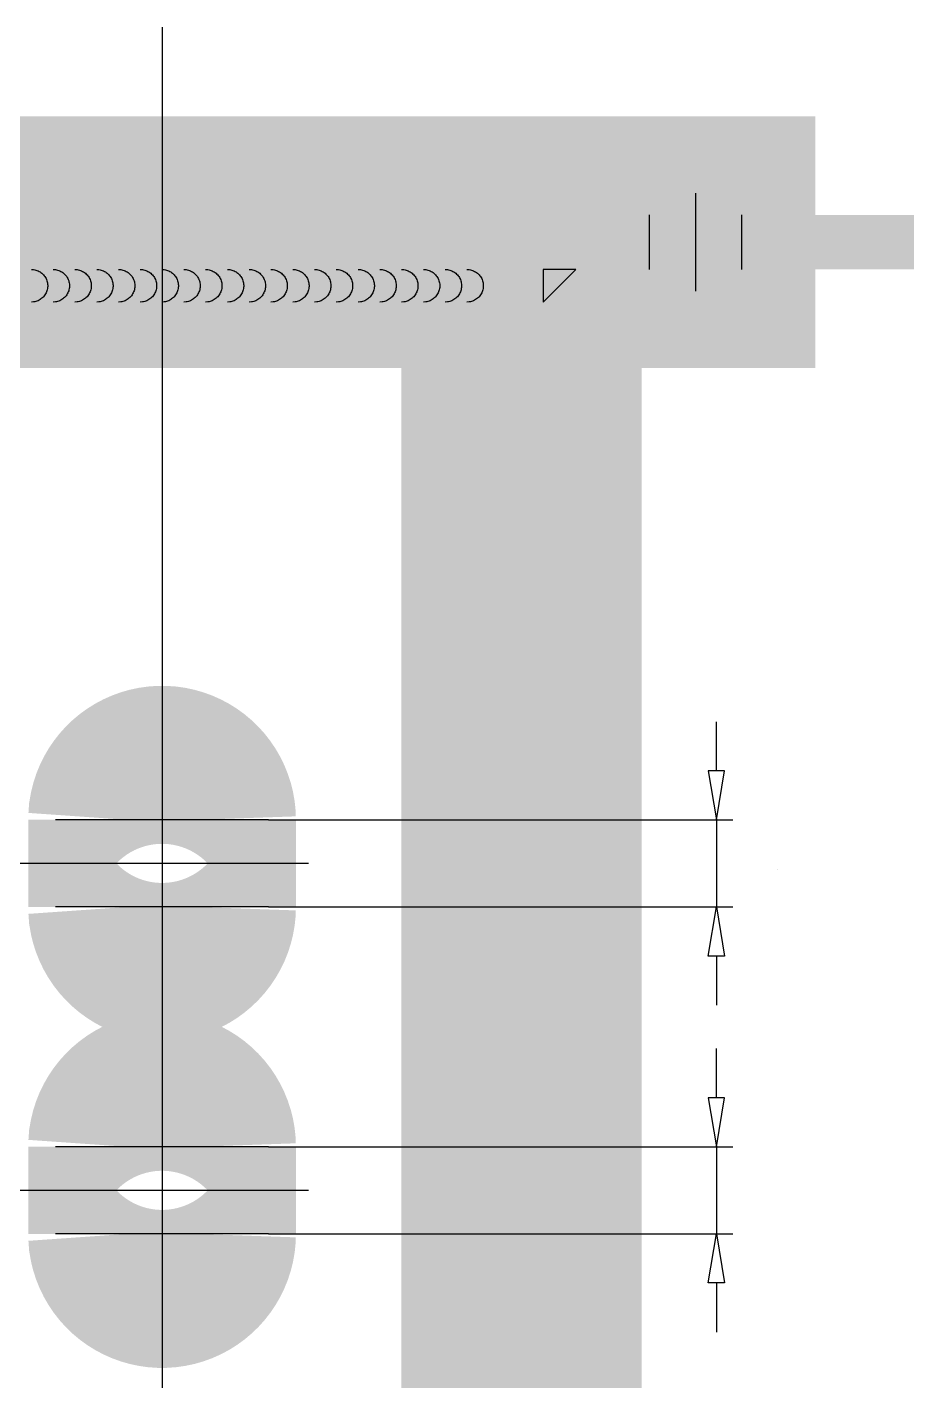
# Model space of a CAD drawing. Extents: x 17.6 to 52.5, y 0.1 to 49.5.
# Drawn here: x 30.12 to 36.49, y 24.3 to 34.03 of the extents above; entities that cross this region are included whole.
import ezdxf

# ---------------------------------------------------------------- set-up
doc = ezdxf.new("R2010")
doc.units = 0
doc.linetypes.add('1', pattern=[50.799999713897705, 31.75, -6.349999904632568, 6.349999904632568, -6.349999904632568])
doc.linetypes.add('2', pattern=[15, 12, -3])
doc.layers.get('0').update_dxf_attribs({"linetype": 'CONTINUOUS'})

msp = doc.modelspace()

# ---------------------------------------------------------------- linework, layer by layer
at = {"color": 1, "linetype": '1'}
for points in [[(31.08817896183018, 34.02716738849131), (31.08817896183018, 2.673953965709586)], [(34.923262295836594, 32.13020155662434), (34.923262295836594, 32.83460461797375)], [(31.852856327471272, 28.334251726016532), (30.323501596190454, 28.334251726016532)], [(32.14148069285466, 28.021183698750463), (30.034877230804796, 28.021183698750463)], [(31.852856327471272, 27.708115671483256), (30.323501596190454, 27.708115671483256)], [(31.852856327471272, 25.986241521516604), (30.323501596190454, 25.986241521516604)], [(32.141480692855794, 25.673173494249966), (30.034877230805932, 25.673173494249966)], [(31.852856327471272, 25.360105466983327), (30.323501596190454, 25.360105466983327)]]:
    msp.add_lwpolyline(points, dxfattribs=at)
at = {"color": 7, "const_width": 1.415000081062317}
for points in [[(35.78419937082754, 32.67807060433984), (26.392158552826686, 32.678070604341826)], [(35.392864336744196, 32.67807060433984), (35.392864336744196, 32.28673557025769)], [(35.78419937082754, 32.67807060433984), (35.78419937082754, 32.28673557025769)], [(35.78419937082754, 32.28673557025809), (26.392158552826686, 32.286735570257974)], [(33.514456173145845, 32.28673557025809), (33.514456173145845, 3.327943048091697)], [(33.82752420041129, 32.28673557025809), (33.82752420041356, 3.327943048091697)], [(34.06232522086111, 32.286735570258145), (33.82752420041106, 32.05193454980815)], [(31.342546733984364, 28.334251726016532), (31.34192709977856, 28.351995525353686), (31.340071238791097, 28.369652878478917), (31.33698818261155, 28.38713776020353), (31.332692952788193, 28.404364985052666), (31.32720648618715, 28.421250628288647), (31.3205554857102, 28.437712416610964), (31.312772382973435, 28.45367016200879), (31.30389505840344, 28.469046106976236), (31.293966803915737, 28.483765349034854), (31.28303598703019, 28.497756185949015), (31.271155826946824, 28.51095042362107), (31.25838422660331, 28.52328382393887), (31.244783399468133, 28.534696263388184), (31.23041961762715, 28.545132171570117), (31.215362847907272, 28.554540680483626), (31.19968645331187, 28.562875960410906), (31.183466810483424, 28.570097425180734), (31.166782927168697, 28.576169844130618), (31.14971609700183, 28.58106369665245), (31.13234946098737, 28.584755078890964), (31.11476763429482, 28.587226039629286), (31.0970562689065, 28.58846454296844), (31.07930165475409, 28.58846454296844), (31.061590289365768, 28.587226039629286), (31.04400846267322, 28.584755078890964), (31.02664182665876, 28.58106369665245), (31.009574996491892, 28.576169844130618), (30.992891113177166, 28.570097425180734), (30.97667147034872, 28.562875960410906), (30.960995075753317, 28.554540680483626), (30.94593830603344, 28.545132171570117), (30.931574524192456, 28.534696263388184), (30.917973697057278, 28.52328382393887), (30.905202096713765, 28.51095042362107), (30.8933219366304, 28.497756185949015), (30.882391119744852, 28.483765349034854), (30.872462865257148, 28.469046106976236), (30.863585540687154, 28.45367016200879), (30.855802437950388, 28.437712416610964), (30.849151437473438, 28.421250628288647), (30.843664970872396, 28.404364985052666), (30.83936974104904, 28.38713776020353), (30.836286684869492, 28.369652878478917), (30.833811189676226, 28.334251726016532)], [(30.833811189676226, 28.334251726016532), (30.833811189676226, 27.708115671483256)], [(31.342546733983227, 27.708115671483256), (31.342546733984364, 28.334251726016532)], [(31.342546733984364, 27.708115671483824), (31.34192709977856, 27.690371872146613), (31.340071238791097, 27.672714519021383), (31.33698818261155, 27.655229637296827), (31.332692952788193, 27.638002412447634), (31.32720648618715, 27.62111676921171), (31.3205554857102, 27.604654980889393), (31.312772382973435, 27.588697235491566), (31.30389505840344, 27.57332129052412), (31.293966803915737, 27.558602048465502), (31.28303598703019, 27.54461121155134), (31.271155826946824, 27.53141697387923), (31.25838422660331, 27.51908357356149), (31.244783399468133, 27.507671134112172), (31.23041961762715, 27.497235225930183), (31.215362847907272, 27.487826717016674), (31.19968645331187, 27.47949143708945), (31.183466810483424, 27.472269972319623), (31.166782927168697, 27.46619755336974), (31.14971609700183, 27.461303700847907), (31.13234946098737, 27.457612318609392), (31.11476763429482, 27.45514135787107), (31.0970562689065, 27.45390285453186), (31.07930165475409, 27.45390285453186), (31.061590289365768, 27.45514135787107), (31.04400846267322, 27.457612318609392), (31.02664182665876, 27.461303700847907), (31.009574996491892, 27.46619755336974), (30.992891113177166, 27.472269972319623), (30.97667147034872, 27.47949143708945), (30.960995075753317, 27.487826717016674), (30.94593830603344, 27.497235225930183), (30.931574524192456, 27.507671134112172), (30.917973697057278, 27.51908357356149), (30.905202096713765, 27.53141697387923), (30.8933219366304, 27.54461121155134), (30.882391119744852, 27.558602048465502), (30.872462865257148, 27.57332129052412), (30.863585540687154, 27.588697235491566), (30.855802437950388, 27.604654980889393), (30.849151437473438, 27.62111676921171), (30.843664970872396, 27.638002412447634), (30.83936974104904, 27.655229637296827), (30.836286684869492, 27.672714519021383), (30.833811189676226, 27.708115671483824)], [(31.342546733984364, 25.986241521516604), (31.34192709977856, 26.003985320853758), (31.340071238791097, 26.021642673978988), (31.33698818261155, 26.0391275557036), (31.332692952788193, 26.056354780552738), (31.32720648618715, 26.073240423788718), (31.3205554857102, 26.089702212111035), (31.312772382973435, 26.105659957508806), (31.30389505840344, 26.121035902476308), (31.293966803915737, 26.135755144534926), (31.28303598703019, 26.149745981449087), (31.271155826946824, 26.16294021912114), (31.25838422660331, 26.17527361943894), (31.244783399468133, 26.186686058888256), (31.23041961762715, 26.19712196707019), (31.215362847907272, 26.206530475983698), (31.19968645331187, 26.214865755910978), (31.183466810483424, 26.222087220680805), (31.166782927168697, 26.22815963963069), (31.14971609700183, 26.23305349215252), (31.13234946098737, 26.236744874391036), (31.11476763429482, 26.239215835129357), (31.0970562689065, 26.24045433846851), (31.07930165475409, 26.24045433846851), (31.061590289365768, 26.239215835129357), (31.04400846267322, 26.236744874391036), (31.02664182665876, 26.23305349215252), (31.009574996491892, 26.22815963963069), (30.992891113177166, 26.222087220680805), (30.97667147034872, 26.214865755910978), (30.960995075753317, 26.206530475983698), (30.94593830603344, 26.19712196707019), (30.931574524192456, 26.186686058888256), (30.917973697057278, 26.17527361943894), (30.905202096713765, 26.16294021912114), (30.8933219366304, 26.149745981449087), (30.882391119744852, 26.135755144534926), (30.872462865257148, 26.121035902476308), (30.863585540687154, 26.105659957508806), (30.855802437950388, 26.089702212111035), (30.849151437473438, 26.073240423788718), (30.843664970872396, 26.056354780552738), (30.83936974104904, 26.0391275557036), (30.836286684869492, 26.021642673978988), (30.833811189676226, 25.986241521516604)], [(30.833811189676226, 25.986241521516604), (30.833811189676226, 25.360105466983327)], [(31.342546733983227, 25.360105466983327), (31.342546733984364, 25.986241521516604)], [(31.342546733984364, 25.360105466983896), (31.34192709977856, 25.342361667646685), (31.340071238791097, 25.324704314521455), (31.33698818261155, 25.3072194327969), (31.332692952788193, 25.289992207947705), (31.32720648618715, 25.27310656471178), (31.3205554857102, 25.256644776389464), (31.312772382973435, 25.240687030991637), (31.30389505840344, 25.225311086024192), (31.293966803915737, 25.210591843965574), (31.28303598703019, 25.196601007051413), (31.271155826946824, 25.183406769379303), (31.25838422660331, 25.17107336906156), (31.244783399468133, 25.159660929612244), (31.23041961762715, 25.149225021430254), (31.215362847907272, 25.139816512516745), (31.19968645331187, 25.131481232589522), (31.183466810483424, 25.124259767819694), (31.166782927168697, 25.11818734886981), (31.14971609700183, 25.11329349634798), (31.13234946098737, 25.109602114109464), (31.11476763429482, 25.107131153371085), (31.0970562689065, 25.105892650031933), (31.07930165475409, 25.105892650031933), (31.061590289365768, 25.107131153371085), (31.04400846267322, 25.109602114109464), (31.02664182665876, 25.11329349634798), (31.009574996491892, 25.11818734886981), (30.992891113177166, 25.124259767819694), (30.97667147034872, 25.131481232589522), (30.960995075753317, 25.139816512516745), (30.94593830603344, 25.149225021430254), (30.931574524192456, 25.159660929612244), (30.917973697057278, 25.17107336906156), (30.905202096713765, 25.183406769379303), (30.8933219366304, 25.196601007051413), (30.882391119744852, 25.210591843965574), (30.872462865257148, 25.225311086024192), (30.863585540687154, 25.240687030991637), (30.855802437950388, 25.256644776389464), (30.849151437473438, 25.27310656471178), (30.843664970872396, 25.289992207947705), (30.83936974104904, 25.3072194327969), (30.836286684869492, 25.324704314521455), (30.833811189676226, 25.360105466983896)]]:
    msp.add_lwpolyline(points, dxfattribs=at)
at = {"color": 8, "linetype": '2'}
for points in [[(34.59062751686815, 32.28673557025769), (34.59062751686929, 32.678070604340405)], [(35.25589707480958, 32.28673557025769), (35.25589707480958, 32.678070604340405)], [(30.14897488003112, 32.286735570258145), (30.15716432556519, 32.28644959169941), (30.16531387302689, 32.28559303688593), (30.173383818527782, 32.28417008572683), (30.181334845381343, 32.28218767052681), (30.18912822061793, 32.279655457325646), (30.19672597050976, 32.27658576192698), (30.2040910823348, 32.27299355922844), (30.211187672319966, 32.26889634326932), (30.217981167578046, 32.2643140712496), (30.22443847405225, 32.25926907022847), (30.230528125797036, 32.25378591583228), (30.236220462252277, 32.24789133895308), (30.24148774486889, 32.241614029815196), (30.24630431572291, 32.234984591324746), (30.250646700145808, 32.22803531514569), (30.254493756008515, 32.2208000557427), (30.25782673903086, 32.21331406710385), (30.260629396083914, 32.205613813804575), (30.262888095812286, 32.197736814727705), (30.264591809974036, 32.18972144479778), (30.26573225339166, 32.18160675537564), (30.266303874623645, 32.17343227861642), (30.266303874623645, 32.16523784144994), (30.26573225339166, 32.157063364690714), (30.264591809974036, 32.148948675268514), (30.262888095812286, 32.14093330533865), (30.260629396083914, 32.13305630626178), (30.25782673903086, 32.125356052962445), (30.254493756008515, 32.1178700643236), (30.250646700145808, 32.110634804920664), (30.24630431572291, 32.10368552874155), (30.24148774486889, 32.0970560902511), (30.236220462252277, 32.09077878111327), (30.230528125797036, 32.08488420423407), (30.22443847405225, 32.079401049837884), (30.217981167578046, 32.07435604881675), (30.211187672319966, 32.069773776797035), (30.2040910823348, 32.065676560837915), (30.19672597050976, 32.06208435813937), (30.18912822061793, 32.05901466274071), (30.181334845381343, 32.056482449539544), (30.173383818527782, 32.054500034339526), (30.16531387302689, 32.053077083180426), (30.14897488003112, 32.05193454980815)], [(30.30550889366441, 32.286735570258145), (30.31369833919848, 32.28644959169941), (30.32184788666018, 32.28559303688593), (30.3299178321613, 32.28417008572683), (30.337868859014634, 32.28218767052681), (30.345662234251222, 32.279655457325646), (30.35325998414305, 32.27658576192698), (30.360625095968317, 32.27299355922844), (30.367721685953256, 32.26889634326932), (30.374515181211336, 32.2643140712496), (30.38097248768554, 32.25926907022847), (30.387062139430554, 32.25378591583228), (30.392754475885567, 32.24789133895308), (30.398021758502182, 32.241614029815196), (30.4028383293562, 32.234984591324746), (30.407180713779326, 32.22803531514569), (30.411027769641805, 32.2208000557427), (30.41436075266415, 32.21331406710385), (30.417163409717205, 32.205613813804575), (30.419422109445577, 32.197736814727705), (30.421125823607326, 32.18972144479778), (30.422266267024952, 32.18160675537564), (30.422837888256936, 32.17343227861642), (30.422837888256936, 32.16523784144994), (30.422266267024952, 32.157063364690714), (30.421125823607326, 32.148948675268514), (30.419422109445577, 32.14093330533865), (30.417163409717205, 32.13305630626178), (30.41436075266415, 32.125356052962445), (30.411027769641805, 32.1178700643236), (30.407180713779326, 32.110634804920664), (30.4028383293562, 32.10368552874155), (30.398021758502182, 32.0970560902511), (30.392754475885567, 32.09077878111327), (30.387062139430554, 32.08488420423407), (30.38097248768554, 32.079401049837884), (30.374515181211336, 32.07435604881675), (30.367721685953256, 32.069773776797035), (30.360625095968317, 32.065676560837915), (30.35325998414305, 32.06208435813937), (30.345662234251222, 32.05901466274071), (30.337868859014634, 32.056482449539544), (30.3299178321613, 32.054500034339526), (30.32184788666018, 32.053077083180426), (30.30550889366441, 32.05193454980815)], [(30.462042907297928, 32.286735570258145), (30.470232352831772, 32.28644959169941), (30.47838190029347, 32.28559303688593), (30.48645184579459, 32.28417008572683), (30.494402872647925, 32.28218767052681), (30.502196247884513, 32.279655457325646), (30.50979399777634, 32.27658576192698), (30.517159109601607, 32.27299355922844), (30.524255699586547, 32.26889634326932), (30.531049194844854, 32.2643140712496), (30.53750650131883, 32.25926907022847), (30.543596153063845, 32.25378591583228), (30.549288489518858, 32.24789133895308), (30.554555772135473, 32.241614029815196), (30.55937234298949, 32.234984591324746), (30.563714727412616, 32.22803531514569), (30.567561783275096, 32.2208000557427), (30.570894766297442, 32.21331406710385), (30.573697423350495, 32.205613813804575), (30.575956123079095, 32.197736814727705), (30.577659837240617, 32.18972144479778), (30.578800280658243, 32.18160675537564), (30.579371901890227, 32.17343227861642), (30.579371901890227, 32.16523784144994), (30.578800280658243, 32.157063364690714), (30.577659837240617, 32.148948675268514), (30.575956123079095, 32.14093330533865), (30.573697423350495, 32.13305630626178), (30.570894766297442, 32.125356052962445), (30.567561783275096, 32.1178700643236), (30.563714727412616, 32.110634804920664), (30.55937234298949, 32.10368552874155), (30.554555772135473, 32.0970560902511), (30.549288489518858, 32.09077878111327), (30.543596153063845, 32.08488420423407), (30.53750650131883, 32.079401049837884), (30.531049194844854, 32.07435604881675), (30.524255699586547, 32.069773776797035), (30.517159109601607, 32.065676560837915), (30.50979399777634, 32.06208435813937), (30.502196247884513, 32.05901466274071), (30.494402872647925, 32.056482449539544), (30.48645184579459, 32.054500034339526), (30.47838190029347, 32.053077083180426), (30.462042907297928, 32.05193454980815)], [(30.61857692093122, 32.286735570258145), (30.626766366465063, 32.28644959169941), (30.63491591392676, 32.28559303688593), (30.64298585942788, 32.28417008572683), (30.650936886281215, 32.28218767052681), (30.658730261517803, 32.279655457325646), (30.66632801140986, 32.27658576192698), (30.673693123234898, 32.27299355922844), (30.680789713219838, 32.26889634326932), (30.687583208478145, 32.2643140712496), (30.69404051495235, 32.25926907022847), (30.700130166697136, 32.25378591583228), (30.70582250315215, 32.24789133895308), (30.711089785768763, 32.241614029815196), (30.71590635662278, 32.234984591324746), (30.720248741045907, 32.22803531514569), (30.724095796908614, 32.2208000557427), (30.727428779930733, 32.21331406710385), (30.730231436983786, 32.205613813804575), (30.732490136712386, 32.197736814727705), (30.734193850873908, 32.18972144479778), (30.735334294291533, 32.18160675537564), (30.735905915523517, 32.17343227861642), (30.735905915523517, 32.16523784144994), (30.735334294291533, 32.157063364690714), (30.734193850873908, 32.148948675268514), (30.732490136712386, 32.14093330533865), (30.730231436983786, 32.13305630626178), (30.727428779930733, 32.125356052962445), (30.724095796908614, 32.1178700643236), (30.720248741045907, 32.110634804920664), (30.71590635662278, 32.10368552874155), (30.711089785768763, 32.0970560902511), (30.70582250315215, 32.09077878111327), (30.700130166697136, 32.08488420423407), (30.69404051495235, 32.079401049837884), (30.687583208478145, 32.07435604881675), (30.680789713219838, 32.069773776797035), (30.673693123234898, 32.065676560837915), (30.66632801140986, 32.06208435813937), (30.658730261517803, 32.05901466274071), (30.650936886281215, 32.056482449539544), (30.64298585942788, 32.054500034339526), (30.63491591392676, 32.053077083180426), (30.61857692093122, 32.05193454980815)], [(30.77511093456451, 32.286735570258145), (30.783300380098353, 32.28644959169941), (30.791449927560052, 32.28559303688593), (30.799519873061172, 32.28417008572683), (30.807470899914733, 32.28218767052681), (30.81526427515132, 32.279655457325646), (30.82286202504315, 32.27658576192698), (30.83022713686819, 32.27299355922844), (30.83732372685313, 32.26889634326932), (30.844117222111436, 32.2643140712496), (30.85057452858564, 32.25926907022847), (30.856664180330426, 32.25378591583228), (30.86235651678544, 32.24789133895308), (30.86762379940228, 32.241614029815196), (30.872440370256072, 32.234984591324746), (30.876782754679198, 32.22803531514569), (30.880629810541905, 32.2208000557427), (30.883962793564024, 32.21331406710385), (30.886765450617077, 32.205613813804575), (30.889024150345676, 32.197736814727705), (30.8907278645072, 32.18972144479778), (30.89186830792505, 32.18160675537564), (30.892439929157035, 32.17343227861642), (30.892439929157035, 32.16523784144994), (30.89186830792505, 32.157063364690714), (30.8907278645072, 32.148948675268514), (30.889024150345676, 32.14093330533865), (30.886765450617077, 32.13305630626178), (30.883962793564024, 32.125356052962445), (30.880629810541905, 32.1178700643236), (30.876782754679198, 32.110634804920664), (30.872440370256072, 32.10368552874155), (30.86762379940228, 32.0970560902511), (30.86235651678544, 32.09077878111327), (30.856664180330426, 32.08488420423407), (30.85057452858564, 32.079401049837884), (30.844117222111436, 32.07435604881675), (30.83732372685313, 32.069773776797035), (30.83022713686819, 32.065676560837915), (30.82286202504315, 32.06208435813937), (30.81526427515132, 32.05901466274071), (30.807470899914733, 32.056482449539544), (30.799519873061172, 32.054500034339526), (30.791449927560052, 32.053077083180426), (30.77511093456451, 32.05193454980815)], [(30.9316449481978, 32.286735570258145), (30.939834393731644, 32.28644959169941), (30.947983941193343, 32.28559303688593), (30.956053886694463, 32.28417008572683), (30.964004913548024, 32.28218767052681), (30.971798288784612, 32.279655457325646), (30.97939603867644, 32.27658576192698), (30.98676115050148, 32.27299355922844), (30.993857740486646, 32.26889634326932), (31.000651235744726, 32.2643140712496), (31.00710854221893, 32.25926907022847), (31.013198193963717, 32.25378591583228), (31.018890530418957, 32.24789133895308), (31.024157813035572, 32.241614029815196), (31.028974383889363, 32.234984591324746), (31.03331676831249, 32.22803531514569), (31.037163824175195, 32.2208000557427), (31.040496807197314, 32.21331406710385), (31.043299464250367, 32.205613813804575), (31.045558163978967, 32.197736814727705), (31.04726187814049, 32.18972144479778), (31.048402321558342, 32.18160675537564), (31.048973942790326, 32.17343227861642), (31.048973942790326, 32.16523784144994), (31.048402321558342, 32.157063364690714), (31.04726187814049, 32.148948675268514), (31.045558163978967, 32.14093330533865), (31.043299464250367, 32.13305630626178), (31.040496807197314, 32.125356052962445), (31.037163824175195, 32.1178700643236), (31.03331676831249, 32.110634804920664), (31.028974383889363, 32.10368552874155), (31.024157813035572, 32.0970560902511), (31.018890530418957, 32.09077878111327), (31.013198193963717, 32.08488420423407), (31.00710854221893, 32.079401049837884), (31.000651235744726, 32.07435604881675), (30.993857740486646, 32.069773776797035), (30.98676115050148, 32.065676560837915), (30.97939603867644, 32.06208435813937), (30.971798288784612, 32.05901466274071), (30.964004913548024, 32.056482449539544), (30.956053886694463, 32.054500034339526), (30.947983941193343, 32.053077083180426), (30.9316449481978, 32.05193454980815)], [(31.08817896183109, 32.286735570258145), (31.096368407365162, 32.28644959169941), (31.10451795482686, 32.28559303688593), (31.112587900327753, 32.28417008572683), (31.120538927181315, 32.28218767052681), (31.128332302417903, 32.279655457325646), (31.13593005230973, 32.27658576192698), (31.14329516413477, 32.27299355922844), (31.150391754119937, 32.26889634326932), (31.157185249378017, 32.2643140712496), (31.16364255585222, 32.25926907022847), (31.169732207597008, 32.25378591583228), (31.175424544052248, 32.24789133895308), (31.180691826668863, 32.241614029815196), (31.18550839752288, 32.234984591324746), (31.18985078194578, 32.22803531514569), (31.193697837808486, 32.2208000557427), (31.197030820830832, 32.21331406710385), (31.199833477883885, 32.205613813804575), (31.202092177612258, 32.197736814727705), (31.203795891774007, 32.18972144479778), (31.204936335191633, 32.18160675537564), (31.205507956423617, 32.17343227861642), (31.205507956423617, 32.16523784144994), (31.204936335191633, 32.157063364690714), (31.203795891774007, 32.148948675268514), (31.202092177612258, 32.14093330533865), (31.199833477883885, 32.13305630626178), (31.197030820830832, 32.125356052962445), (31.193697837808486, 32.1178700643236), (31.18985078194578, 32.110634804920664), (31.18550839752288, 32.10368552874155), (31.180691826668863, 32.0970560902511), (31.175424544052248, 32.09077878111327), (31.169732207597008, 32.08488420423407), (31.16364255585222, 32.079401049837884), (31.157185249378017, 32.07435604881675), (31.150391754119937, 32.069773776797035), (31.14329516413477, 32.065676560837915), (31.13593005230973, 32.06208435813937), (31.128332302417903, 32.05901466274071), (31.120538927181315, 32.056482449539544), (31.112587900327753, 32.054500034339526), (31.10451795482686, 32.053077083180426), (31.08817896183109, 32.05193454980815)], [(31.24471297546438, 32.286735570258145), (31.252902420998453, 32.28644959169941), (31.26105196846015, 32.28559303688593), (31.26912191396127, 32.28417008572683), (31.277072940814605, 32.28218767052681), (31.284866316051193, 32.279655457325646), (31.292464065943022, 32.27658576192698), (31.299829177768288, 32.27299355922844), (31.306925767753228, 32.26889634326932), (31.313719263011308, 32.2643140712496), (31.32017656948551, 32.25926907022847), (31.326266221230526, 32.25378591583228), (31.33195855768554, 32.24789133895308), (31.337225840302153, 32.241614029815196), (31.34204241115617, 32.234984591324746), (31.346384795579297, 32.22803531514569), (31.350231851441777, 32.2208000557427), (31.353564834464123, 32.21331406710385), (31.356367491517176, 32.205613813804575), (31.35862619124555, 32.197736814727705), (31.360329905407298, 32.18972144479778), (31.361470348824923, 32.18160675537564), (31.362041970056907, 32.17343227861642), (31.362041970056907, 32.16523784144994), (31.361470348824923, 32.157063364690714), (31.360329905407298, 32.148948675268514), (31.35862619124555, 32.14093330533865), (31.356367491517176, 32.13305630626178), (31.353564834464123, 32.125356052962445), (31.350231851441777, 32.1178700643236), (31.346384795579297, 32.110634804920664), (31.34204241115617, 32.10368552874155), (31.337225840302153, 32.0970560902511), (31.33195855768554, 32.09077878111327), (31.326266221230526, 32.08488420423407), (31.32017656948551, 32.079401049837884), (31.313719263011308, 32.07435604881675), (31.306925767753228, 32.069773776797035), (31.299829177768288, 32.065676560837915), (31.292464065943022, 32.06208435813937), (31.284866316051193, 32.05901466274071), (31.277072940814605, 32.056482449539544), (31.26912191396127, 32.054500034339526), (31.26105196846015, 32.053077083180426), (31.24471297546438, 32.05193454980815)], [(31.4012469890979, 32.286735570258145), (31.409436434631743, 32.28644959169941), (31.417585982093442, 32.28559303688593), (31.425655927594562, 32.28417008572683), (31.433606954447896, 32.28218767052681), (31.441400329684484, 32.279655457325646), (31.448998079576313, 32.27658576192698), (31.45636319140158, 32.27299355922844), (31.46345978138652, 32.26889634326932), (31.470253276644826, 32.2643140712496), (31.476710583118802, 32.25926907022847), (31.482800234863817, 32.25378591583228), (31.48849257131883, 32.24789133895308), (31.493759853935444, 32.241614029815196), (31.498576424789462, 32.234984591324746), (31.502918809212588, 32.22803531514569), (31.506765865075067, 32.2208000557427), (31.510098848097414, 32.21331406710385), (31.512901505150467, 32.205613813804575), (31.515160204879066, 32.197736814727705), (31.51686391904059, 32.18972144479778), (31.518004362458214, 32.18160675537564), (31.518575983690198, 32.17343227861642), (31.518575983690198, 32.16523784144994), (31.518004362458214, 32.157063364690714), (31.51686391904059, 32.148948675268514), (31.515160204879066, 32.14093330533865), (31.512901505150467, 32.13305630626178), (31.510098848097414, 32.125356052962445), (31.506765865075067, 32.1178700643236), (31.502918809212588, 32.110634804920664), (31.498576424789462, 32.10368552874155), (31.493759853935444, 32.0970560902511), (31.48849257131883, 32.09077878111327), (31.482800234863817, 32.08488420423407), (31.476710583118802, 32.079401049837884), (31.470253276644826, 32.07435604881675), (31.46345978138652, 32.069773776797035), (31.45636319140158, 32.065676560837915), (31.448998079576313, 32.06208435813937), (31.441400329684484, 32.05901466274071), (31.433606954447896, 32.056482449539544), (31.425655927594562, 32.054500034339526), (31.417585982093442, 32.053077083180426), (31.4012469890979, 32.05193454980815)], [(31.55778100273119, 32.286735570258145), (31.565970448265034, 32.28644959169941), (31.574119995726733, 32.28559303688593), (31.582189941227853, 32.28417008572683), (31.590140968081187, 32.28218767052681), (31.597934343317775, 32.279655457325646), (31.60553209320983, 32.27658576192698), (31.61289720503487, 32.27299355922844), (31.61999379501981, 32.26889634326932), (31.626787290278116, 32.2643140712496), (31.63324459675232, 32.25926907022847), (31.639334248497107, 32.25378591583228), (31.64502658495212, 32.24789133895308), (31.650293867568735, 32.241614029815196), (31.655110438422753, 32.234984591324746), (31.65945282284588, 32.22803531514569), (31.663299878708585, 32.2208000557427), (31.666632861730704, 32.21331406710385), (31.669435518783757, 32.205613813804575), (31.671694218512357, 32.197736814727705), (31.67339793267388, 32.18972144479778), (31.674538376091505, 32.18160675537564), (31.67510999732349, 32.17343227861642), (31.67510999732349, 32.16523784144994), (31.674538376091505, 32.157063364690714), (31.67339793267388, 32.148948675268514), (31.671694218512357, 32.14093330533865), (31.669435518783757, 32.13305630626178), (31.666632861730704, 32.125356052962445), (31.663299878708585, 32.1178700643236), (31.65945282284588, 32.110634804920664), (31.655110438422753, 32.10368552874155), (31.650293867568735, 32.0970560902511), (31.64502658495212, 32.09077878111327), (31.639334248497107, 32.08488420423407), (31.63324459675232, 32.079401049837884), (31.626787290278116, 32.07435604881675), (31.61999379501981, 32.069773776797035), (31.61289720503487, 32.065676560837915), (31.60553209320983, 32.06208435813937), (31.597934343317775, 32.05901466274071), (31.590140968081187, 32.056482449539544), (31.582189941227853, 32.054500034339526), (31.574119995726733, 32.053077083180426), (31.55778100273119, 32.05193454980815)], [(31.71431501636448, 32.286735570258145), (31.722504461898325, 32.28644959169941), (31.730654009360023, 32.28559303688593), (31.738723954861143, 32.28417008572683), (31.746674981714705, 32.28218767052681), (31.754468356951293, 32.279655457325646), (31.762066106843122, 32.27658576192698), (31.76943121866816, 32.27299355922844), (31.7765278086531, 32.26889634326932), (31.783321303911407, 32.2643140712496), (31.78977861038561, 32.25926907022847), (31.795868262130398, 32.25378591583228), (31.80156059858541, 32.24789133895308), (31.806827881202253, 32.241614029815196), (31.811644452056044, 32.234984591324746), (31.81598683647917, 32.22803531514569), (31.819833892341876, 32.2208000557427), (31.823166875363995, 32.21331406710385), (31.825969532417048, 32.205613813804575), (31.828228232145648, 32.197736814727705), (31.82993194630717, 32.18972144479778), (31.831072389725023, 32.18160675537564), (31.831644010957007, 32.17343227861642), (31.831644010957007, 32.16523784144994), (31.831072389725023, 32.157063364690714), (31.82993194630717, 32.148948675268514), (31.828228232145648, 32.14093330533865), (31.825969532417048, 32.13305630626178), (31.823166875363995, 32.125356052962445), (31.819833892341876, 32.1178700643236), (31.81598683647917, 32.110634804920664), (31.811644452056044, 32.10368552874155), (31.806827881202253, 32.0970560902511), (31.80156059858541, 32.09077878111327), (31.795868262130398, 32.08488420423407), (31.78977861038561, 32.079401049837884), (31.783321303911407, 32.07435604881675), (31.7765278086531, 32.069773776797035), (31.76943121866816, 32.065676560837915), (31.762066106843122, 32.06208435813937), (31.754468356951293, 32.05901466274071), (31.746674981714705, 32.056482449539544), (31.738723954861143, 32.054500034339526), (31.730654009360023, 32.053077083180426), (31.71431501636448, 32.05193454980815)], [(31.87084902999777, 32.286735570258145), (31.879038475531615, 32.28644959169941), (31.887188022993314, 32.28559303688593), (31.895257968494434, 32.28417008572683), (31.903208995347995, 32.28218767052681), (31.911002370584583, 32.279655457325646), (31.918600120476412, 32.27658576192698), (31.92596523230145, 32.27299355922844), (31.933061822286618, 32.26889634326932), (31.939855317544698, 32.2643140712496), (31.9463126240189, 32.25926907022847), (31.95240227576369, 32.25378591583228), (31.95809461221893, 32.24789133895308), (31.963361894835543, 32.241614029815196), (31.968178465689334, 32.234984591324746), (31.97252085011246, 32.22803531514569), (31.976367905975167, 32.2208000557427), (31.979700888997286, 32.21331406710385), (31.98250354605034, 32.205613813804575), (31.98476224577894, 32.197736814727705), (31.98646595994046, 32.18972144479778), (31.987606403358313, 32.18160675537564), (31.988178024590297, 32.17343227861642), (31.988178024590297, 32.16523784144994), (31.987606403358313, 32.157063364690714), (31.98646595994046, 32.148948675268514), (31.98476224577894, 32.14093330533865), (31.98250354605034, 32.13305630626178), (31.979700888997286, 32.125356052962445), (31.976367905975167, 32.1178700643236), (31.97252085011246, 32.110634804920664), (31.968178465689334, 32.10368552874155), (31.963361894835543, 32.0970560902511), (31.95809461221893, 32.09077878111327), (31.95240227576369, 32.08488420423407), (31.9463126240189, 32.079401049837884), (31.939855317544698, 32.07435604881675), (31.933061822286618, 32.069773776797035), (31.92596523230145, 32.065676560837915), (31.918600120476412, 32.06208435813937), (31.911002370584583, 32.05901466274071), (31.903208995347995, 32.056482449539544), (31.895257968494434, 32.054500034339526), (31.887188022993314, 32.053077083180426), (31.87084902999777, 32.05193454980815)], [(32.02738304363106, 32.286735570258145), (32.03557248916513, 32.28644959169941), (32.04372203662683, 32.28559303688593), (32.051791982127725, 32.28417008572683), (32.059743008981286, 32.28218767052681), (32.067536384217874, 32.279655457325646), (32.0751341341097, 32.27658576192698), (32.08249924593474, 32.27299355922844), (32.08959583591991, 32.26889634326932), (32.09638933117799, 32.2643140712496), (32.10284663765219, 32.25926907022847), (32.10893628939698, 32.25378591583228), (32.11462862585222, 32.24789133895308), (32.119895908468834, 32.241614029815196), (32.12471247932285, 32.234984591324746), (32.12905486374575, 32.22803531514569), (32.13290191960846, 32.2208000557427), (32.136234902630804, 32.21331406710385), (32.13903755968386, 32.205613813804575), (32.14129625941223, 32.197736814727705), (32.14299997357398, 32.18972144479778), (32.144140416991604, 32.18160675537564), (32.14471203822359, 32.17343227861642), (32.14471203822359, 32.16523784144994), (32.144140416991604, 32.157063364690714), (32.14299997357398, 32.148948675268514), (32.14129625941223, 32.14093330533865), (32.13903755968386, 32.13305630626178), (32.136234902630804, 32.125356052962445), (32.13290191960846, 32.1178700643236), (32.12905486374575, 32.110634804920664), (32.12471247932285, 32.10368552874155), (32.119895908468834, 32.0970560902511), (32.11462862585222, 32.09077878111327), (32.10893628939698, 32.08488420423407), (32.10284663765219, 32.079401049837884), (32.09638933117799, 32.07435604881675), (32.08959583591991, 32.069773776797035), (32.08249924593474, 32.065676560837915), (32.0751341341097, 32.06208435813937), (32.067536384217874, 32.05901466274071), (32.059743008981286, 32.056482449539544), (32.051791982127725, 32.054500034339526), (32.04372203662683, 32.053077083180426), (32.02738304363106, 32.05193454980815)], [(32.18391705726435, 32.286735570258145), (32.192106502798424, 32.28644959169941), (32.20025605026012, 32.28559303688593), (32.20832599576124, 32.28417008572683), (32.21627702261458, 32.28218767052681), (32.224070397851165, 32.279655457325646), (32.231668147742994, 32.27658576192698), (32.23903325956826, 32.27299355922844), (32.2461298495532, 32.26889634326932), (32.25292334481128, 32.2643140712496), (32.25938065128548, 32.25926907022847), (32.2654703030305, 32.25378591583228), (32.27116263948551, 32.24789133895308), (32.276429922102125, 32.241614029815196), (32.28124649295614, 32.234984591324746), (32.28558887737927, 32.22803531514569), (32.28943593324175, 32.2208000557427), (32.292768916264095, 32.21331406710385), (32.29557157331715, 32.205613813804575), (32.29783027304552, 32.197736814727705), (32.29953398720727, 32.18972144479778), (32.300674430624895, 32.18160675537564), (32.30124605185688, 32.17343227861642), (32.30124605185688, 32.16523784144994), (32.300674430624895, 32.157063364690714), (32.29953398720727, 32.148948675268514), (32.29783027304552, 32.14093330533865), (32.29557157331715, 32.13305630626178), (32.292768916264095, 32.125356052962445), (32.28943593324175, 32.1178700643236), (32.28558887737927, 32.110634804920664), (32.28124649295614, 32.10368552874155), (32.276429922102125, 32.0970560902511), (32.27116263948551, 32.09077878111327), (32.2654703030305, 32.08488420423407), (32.25938065128548, 32.079401049837884), (32.25292334481128, 32.07435604881675), (32.2461298495532, 32.069773776797035), (32.23903325956826, 32.065676560837915), (32.231668147742994, 32.06208435813937), (32.224070397851165, 32.05901466274071), (32.21627702261458, 32.056482449539544), (32.20832599576124, 32.054500034339526), (32.20025605026012, 32.053077083180426), (32.18391705726435, 32.05193454980815)], [(32.34045107089787, 32.286735570258145), (32.348640516431715, 32.28644959169941), (32.35679006389341, 32.28559303688593), (32.36486000939453, 32.28417008572683), (32.37281103624787, 32.28218767052681), (32.380604411484455, 32.279655457325646), (32.38820216137651, 32.27658576192698), (32.39556727320155, 32.27299355922844), (32.40266386318649, 32.26889634326932), (32.4094573584448, 32.2643140712496), (32.41591466491877, 32.25926907022847), (32.42200431666379, 32.25378591583228), (32.4276966531188, 32.24789133895308), (32.432963935735415, 32.241614029815196), (32.437780506589434, 32.234984591324746), (32.44212289101256, 32.22803531514569), (32.44596994687504, 32.2208000557427), (32.449302929897385, 32.21331406710385), (32.45210558695044, 32.205613813804575), (32.45436428667904, 32.197736814727705), (32.45606800084056, 32.18972144479778), (32.457208444258185, 32.18160675537564), (32.45778006549017, 32.17343227861642), (32.45778006549017, 32.16523784144994), (32.457208444258185, 32.157063364690714), (32.45606800084056, 32.148948675268514), (32.45436428667904, 32.14093330533865), (32.45210558695044, 32.13305630626178), (32.449302929897385, 32.125356052962445), (32.44596994687504, 32.1178700643236), (32.44212289101256, 32.110634804920664), (32.437780506589434, 32.10368552874155), (32.432963935735415, 32.0970560902511), (32.4276966531188, 32.09077878111327), (32.42200431666379, 32.08488420423407), (32.41591466491877, 32.079401049837884), (32.4094573584448, 32.07435604881675), (32.40266386318649, 32.069773776797035), (32.39556727320155, 32.065676560837915), (32.38820216137651, 32.06208435813937), (32.380604411484455, 32.05901466274071), (32.37281103624787, 32.056482449539544), (32.36486000939453, 32.054500034339526), (32.35679006389341, 32.053077083180426), (32.34045107089787, 32.05193454980815)], [(32.49698508453116, 32.286735570258145), (32.505174530065005, 32.28644959169941), (32.513324077526704, 32.28559303688593), (32.521394023027824, 32.28417008572683), (32.52934504988116, 32.28218767052681), (32.537138425117746, 32.279655457325646), (32.5447361750098, 32.27658576192698), (32.55210128683484, 32.27299355922844), (32.55919787681978, 32.26889634326932), (32.56599137207809, 32.2643140712496), (32.57244867855229, 32.25926907022847), (32.57853833029708, 32.25378591583228), (32.58423066675209, 32.24789133895308), (32.589497949368706, 32.241614029815196), (32.594314520222724, 32.234984591324746), (32.59865690464585, 32.22803531514569), (32.60250396050856, 32.2208000557427), (32.605836943530676, 32.21331406710385), (32.60863960058373, 32.205613813804575), (32.61089830031233, 32.197736814727705), (32.61260201447385, 32.18972144479778), (32.613742457891476, 32.18160675537564), (32.61431407912346, 32.17343227861642), (32.61431407912346, 32.16523784144994), (32.613742457891476, 32.157063364690714), (32.61260201447385, 32.148948675268514), (32.61089830031233, 32.14093330533865), (32.60863960058373, 32.13305630626178), (32.605836943530676, 32.125356052962445), (32.60250396050856, 32.1178700643236), (32.59865690464585, 32.110634804920664), (32.594314520222724, 32.10368552874155), (32.589497949368706, 32.0970560902511), (32.58423066675209, 32.09077878111327), (32.57853833029708, 32.08488420423407), (32.57244867855229, 32.079401049837884), (32.56599137207809, 32.07435604881675), (32.55919787681978, 32.069773776797035), (32.55210128683484, 32.065676560837915), (32.5447361750098, 32.06208435813937), (32.537138425117746, 32.05901466274071), (32.52934504988116, 32.056482449539544), (32.521394023027824, 32.054500034339526), (32.513324077526704, 32.053077083180426), (32.49698508453116, 32.05193454980815)], [(32.65351909816445, 32.286735570258145), (32.661708543698296, 32.28644959169941), (32.669858091159995, 32.28559303688593), (32.677928036661115, 32.28417008572683), (32.685879063514676, 32.28218767052681), (32.693672438751264, 32.279655457325646), (32.70127018864309, 32.27658576192698), (32.70863530046813, 32.27299355922844), (32.71573189045307, 32.26889634326932), (32.72252538571138, 32.2643140712496), (32.72898269218558, 32.25926907022847), (32.73507234393037, 32.25378591583228), (32.74076468038538, 32.24789133895308), (32.746031963002224, 32.241614029815196), (32.750848533856015, 32.234984591324746), (32.75519091827914, 32.22803531514569), (32.75903797414185, 32.2208000557427), (32.76237095716397, 32.21331406710385), (32.76517361421702, 32.205613813804575), (32.76743231394562, 32.197736814727705), (32.76913602810714, 32.18972144479778), (32.770276471524994, 32.18160675537564), (32.77084809275698, 32.17343227861642), (32.77084809275698, 32.16523784144994), (32.770276471524994, 32.157063364690714), (32.76913602810714, 32.148948675268514), (32.76743231394562, 32.14093330533865), (32.76517361421702, 32.13305630626178), (32.76237095716397, 32.125356052962445), (32.75903797414185, 32.1178700643236), (32.75519091827914, 32.110634804920664), (32.750848533856015, 32.10368552874155), (32.746031963002224, 32.0970560902511), (32.74076468038538, 32.09077878111327), (32.73507234393037, 32.08488420423407), (32.72898269218558, 32.079401049837884), (32.72252538571138, 32.07435604881675), (32.71573189045307, 32.069773776797035), (32.70863530046813, 32.065676560837915), (32.70127018864309, 32.06208435813937), (32.693672438751264, 32.05901466274071), (32.685879063514676, 32.056482449539544), (32.677928036661115, 32.054500034339526), (32.669858091159995, 32.053077083180426), (32.65351909816445, 32.05193454980815)], [(32.81005311179774, 32.286735570258145), (32.81824255733159, 32.28644959169941), (32.826392104793285, 32.28559303688593), (32.834462050294405, 32.28417008572683), (32.84241307714797, 32.28218767052681), (32.850206452384555, 32.279655457325646), (32.857804202276384, 32.27658576192698), (32.86516931410142, 32.27299355922844), (32.87226590408659, 32.26889634326932), (32.87905939934467, 32.2643140712496), (32.88551670581887, 32.25926907022847), (32.89160635756366, 32.25378591583228), (32.8972986940189, 32.24789133895308), (32.902565976635515, 32.241614029815196), (32.907382547489306, 32.234984591324746), (32.91172493191243, 32.22803531514569), (32.91557198777514, 32.2208000557427), (32.91890497079726, 32.21331406710385), (32.92170762785031, 32.205613813804575), (32.92396632757891, 32.197736814727705), (32.92567004174043, 32.18972144479778), (32.926810485158285, 32.18160675537564), (32.92738210639027, 32.17343227861642), (32.92738210639027, 32.16523784144994), (32.926810485158285, 32.157063364690714), (32.92567004174043, 32.148948675268514), (32.92396632757891, 32.14093330533865), (32.92170762785031, 32.13305630626178), (32.91890497079726, 32.125356052962445), (32.91557198777514, 32.1178700643236), (32.91172493191243, 32.110634804920664), (32.907382547489306, 32.10368552874155), (32.902565976635515, 32.0970560902511), (32.8972986940189, 32.09077878111327), (32.89160635756366, 32.08488420423407), (32.88551670581887, 32.079401049837884), (32.87905939934467, 32.07435604881675), (32.87226590408659, 32.069773776797035), (32.86516931410142, 32.065676560837915), (32.857804202276384, 32.06208435813937), (32.850206452384555, 32.05901466274071), (32.84241307714797, 32.056482449539544), (32.834462050294405, 32.054500034339526), (32.826392104793285, 32.053077083180426), (32.81005311179774, 32.05193454980815)], [(32.96658712543103, 32.286735570258145), (32.974776570965105, 32.28644959169941), (32.9829261184268, 32.28559303688593), (32.990996063927696, 32.28417008572683), (32.99894709078126, 32.28218767052681), (33.006740466017845, 32.279655457325646), (33.014338215909675, 32.27658576192698), (33.02170332773471, 32.27299355922844), (33.02879991771988, 32.26889634326932), (33.03559341297796, 32.2643140712496), (33.04205071945216, 32.25926907022847), (33.04814037119695, 32.25378591583228), (33.05383270765219, 32.24789133895308), (33.059099990268805, 32.241614029815196), (33.063916561122824, 32.234984591324746), (33.06825894554572, 32.22803531514569), (33.07210600140843, 32.2208000557427), (33.075438984430775, 32.21331406710385), (33.07824164148383, 32.205613813804575), (33.0805003412122, 32.197736814727705), (33.08220405537395, 32.18972144479778), (33.083344498791575, 32.18160675537564), (33.08391612002356, 32.17343227861642), (33.08391612002356, 32.16523784144994), (33.083344498791575, 32.157063364690714), (33.08220405537395, 32.148948675268514), (33.0805003412122, 32.14093330533865), (33.07824164148383, 32.13305630626178), (33.075438984430775, 32.125356052962445), (33.07210600140843, 32.1178700643236), (33.06825894554572, 32.110634804920664), (33.063916561122824, 32.10368552874155), (33.059099990268805, 32.0970560902511), (33.05383270765219, 32.09077878111327), (33.04814037119695, 32.08488420423407), (33.04205071945216, 32.079401049837884), (33.03559341297796, 32.07435604881675), (33.02879991771988, 32.069773776797035), (33.02170332773471, 32.065676560837915), (33.014338215909675, 32.06208435813937), (33.006740466017845, 32.05901466274071), (32.99894709078126, 32.056482449539544), (32.990996063927696, 32.054500034339526), (32.9829261184268, 32.053077083180426), (32.96658712543103, 32.05193454980815)], [(33.123121139064324, 32.286735570258145), (33.131310584598396, 32.28644959169941), (33.139460132060094, 32.28559303688593), (33.147530077561214, 32.28417008572683), (33.15548110441455, 32.28218767052681), (33.163274479651136, 32.279655457325646), (33.170872229542965, 32.27658576192698), (33.17823734136823, 32.27299355922844), (33.18533393135317, 32.26889634326932), (33.19212742661125, 32.2643140712496), (33.198584733085454, 32.25926907022847), (33.20467438483047, 32.25378591583228), (33.21036672128548, 32.24789133895308), (33.215634003902096, 32.241614029815196), (33.220450574756114, 32.234984591324746), (33.22479295917924, 32.22803531514569), (33.22864001504172, 32.2208000557427), (33.231972998064066, 32.21331406710385), (33.23477565511712, 32.205613813804575), (33.23703435484549, 32.197736814727705), (33.23873806900724, 32.18972144479778), (33.239878512424866, 32.18160675537564), (33.24045013365685, 32.17343227861642), (33.24045013365685, 32.16523784144994), (33.239878512424866, 32.157063364690714), (33.23873806900724, 32.148948675268514), (33.23703435484549, 32.14093330533865), (33.23477565511712, 32.13305630626178), (33.231972998064066, 32.125356052962445), (33.22864001504172, 32.1178700643236), (33.22479295917924, 32.110634804920664), (33.220450574756114, 32.10368552874155), (33.215634003902096, 32.0970560902511), (33.21036672128548, 32.09077878111327), (33.20467438483047, 32.08488420423407), (33.198584733085454, 32.079401049837884), (33.19212742661125, 32.07435604881675), (33.18533393135317, 32.069773776797035), (33.17823734136823, 32.065676560837915), (33.170872229542965, 32.06208435813937), (33.163274479651136, 32.05901466274071), (33.15548110441455, 32.056482449539544), (33.147530077561214, 32.054500034339526), (33.139460132060094, 32.053077083180426), (33.123121139064324, 32.05193454980815)], [(33.27965515269784, 32.286735570258145), (33.287844598231686, 32.28644959169941), (33.295994145693385, 32.28559303688593), (33.304064091194505, 32.28417008572683), (33.31201511804784, 32.28218767052681), (33.31980849328443, 32.279655457325646), (33.32740624317648, 32.27658576192698), (33.33477135500152, 32.27299355922844), (33.34186794498646, 32.26889634326932), (33.34866144024477, 32.2643140712496), (33.355118746718745, 32.25926907022847), (33.36120839846376, 32.25378591583228), (33.36690073491877, 32.24789133895308), (33.37216801753539, 32.241614029815196), (33.376984588389405, 32.234984591324746), (33.38132697281253, 32.22803531514569), (33.38517402867501, 32.2208000557427), (33.38850701169736, 32.21331406710385), (33.39130966875041, 32.205613813804575), (33.39356836847901, 32.197736814727705), (33.39527208264053, 32.18972144479778), (33.39641252605816, 32.18160675537564), (33.39698414729014, 32.17343227861642), (33.39698414729014, 32.16523784144994), (33.39641252605816, 32.157063364690714), (33.39527208264053, 32.148948675268514), (33.39356836847901, 32.14093330533865), (33.39130966875041, 32.13305630626178), (33.38850701169736, 32.125356052962445), (33.38517402867501, 32.1178700643236), (33.38132697281253, 32.110634804920664), (33.376984588389405, 32.10368552874155), (33.37216801753539, 32.0970560902511), (33.36690073491877, 32.09077878111327), (33.36120839846376, 32.08488420423407), (33.355118746718745, 32.079401049837884), (33.34866144024477, 32.07435604881675), (33.34186794498646, 32.069773776797035), (33.33477135500152, 32.065676560837915), (33.32740624317648, 32.06208435813937), (33.31980849328443, 32.05901466274071), (33.31201511804784, 32.056482449539544), (33.304064091194505, 32.054500034339526), (33.295994145693385, 32.053077083180426), (33.27965515269784, 32.05193454980815)]]:
    msp.add_lwpolyline(points, dxfattribs=at)
at = {"color": 5}
for points in [[(33.82752420041129, 32.05193454980832), (34.062325220860885, 32.28673557025809), (34.062325220860885, 32.28673557025809), (33.82752420041129, 32.28673557025809), (33.82752420041129, 32.28673557025809), (33.82752420041129, 32.05193454980832)], [(35.07201900629957, 28.68645325669155), (35.07201900629957, 29.03865478736651)], [(35.13071926141197, 28.68645325669155), (35.013318751186944, 28.68645325669155), (35.07201900629957, 28.334251726016532), (35.07201900629957, 28.334251726016532), (35.13071926141197, 28.68645325669155)], [(31.852856327471272, 28.334251726016532), (35.18941951652437, 28.334251726016532)], [(35.07201900629957, 28.334251726016532), (35.07201900629957, 27.708115671483256)], [(31.852856327471272, 27.708115671483256), (35.18941951652437, 27.708115671483256)], [(35.13071926141197, 27.35591414080824), (35.013318751186944, 27.35591414080824), (35.07201900629957, 27.708115671483256), (35.07201900629957, 27.708115671483256), (35.13071926141197, 27.35591414080824)], [(35.07201900629957, 27.35591414080824), (35.07201900629957, 27.003712610133277)], [(35.07201900629957, 26.33844305219162), (35.07201900629957, 26.690644582866582)], [(35.13071926141197, 26.33844305219162), (35.013318751186944, 26.33844305219162), (35.07201900629957, 25.986241521516604), (35.07201900629957, 25.986241521516604), (35.13071926141197, 26.33844305219162)], [(31.852856327471272, 25.986241521516604), (35.18941951652437, 25.986241521516604)], [(35.07201900629957, 25.986241521516604), (35.07201900629957, 25.360105466983327)], [(31.852856327471272, 25.360105466983327), (35.18941951652437, 25.360105466983327)], [(35.13071926141197, 25.00790393630831), (35.013318751186944, 25.00790393630831), (35.07201900629957, 25.360105466983327), (35.07201900629957, 25.360105466983327), (35.13071926141197, 25.00790393630831)], [(35.07201900629957, 25.00790393630831), (35.07201900629957, 24.65570240563335)]]:
    msp.add_lwpolyline(points, dxfattribs=at)
at = {"color": 5, "const_width": 7.8267007098e-08}
for points in [[(35.289602366556664, 28.402923527532607), (35.329963795023104, 28.402923527532607), (35.329963795023104, 28.193620696887194), (35.289602366556664, 28.193620696887194), (35.289602366556664, 28.402923527532607)], [(35.396512102673114, 28.193620696887194), (35.396512102673114, 28.402923527532607), (35.436873531139554, 28.402923527532607), (35.436873531139554, 28.193620696887194), (35.396512102673114, 28.193620696887194)], [(35.38041558060604, 28.09069905702438), (35.38791663892903, 28.105450224050742), (35.39728622812095, 28.11741447554425), (35.40852443257381, 28.126591897816866), (35.42149777198688, 28.133078579204266), (35.43607270742041, 28.13697054780954), (35.452249313412494, 28.13826788217108), (35.47651423880552, 28.135505068883162), (35.49805633070446, 28.127216535210493), (35.5168756482783, 28.113402359935264), (35.531423928063305, 28.0949994960568), (35.54015287303855, 28.07294482873442), (35.54306252746187, 28.047238448594896), (35.54008615075759, 28.021363921777038), (35.53115697141243, 27.99909302585644), (35.51627503178315, 27.9804258714571), (35.497122053564, 27.966371482476234), (35.475379718241356, 27.957938785200838), (35.451048080422424, 27.955127905356278), (35.43541872461037, 27.956413262985166), (35.42120411039696, 27.96026917785798), (35.40840430927483, 27.966695778744224), (35.39723286612548, 27.975741100129994), (35.38790326246385, 27.987453080509113), (35.38041558060604, 28.00183184277313), (35.37192689331482, 27.983921494164576), (35.36055519081128, 27.969110251349548), (35.346300563688146, 27.95739823564736), (35.329590107054855, 27.948929581698053), (35.31085083809489, 27.943848322590554), (35.29008285975283, 27.94215458940721), (35.261573630986504, 27.94534990863491), (35.23626761536275, 27.95493570394933), (35.21416493478023, 27.970912106427704), (35.19708077282144, 27.99210189244468), (35.18683020483513, 28.017327745418015), (35.18341337023435, 28.04658978279747), (35.18684360052953, 28.075851847379), (35.19713411591283, 28.101077707942125), (35.21428505807921, 28.122267459167176), (35.23656129612391, 28.138243880964808), (35.26222759853704, 28.147829694119196), (35.2912840927429, 28.15102497618767), (35.312946360491196, 28.149283209868656), (35.332126011700666, 28.144057821730314), (35.34882315296727, 28.13534888608251), (35.36263736040064, 28.123420665855292), (35.37316813873599, 28.108537362160803), (35.38041558060604, 28.09069905702438)], [(35.2910438461447, 28.111023918677972), (35.27884469144669, 28.110147043549432), (35.266912404746336, 28.10751631495657), (35.255247103040574, 28.103131818142288), (35.24458286024105, 28.097017568105173), (35.235653652830706, 28.089197511810312), (35.22845960736208, 28.079671738467596), (35.22318756817231, 28.069028842321302), (35.2200242771346, 28.057857343405487), (35.21896986674051, 28.046157338932517), (35.22118551391645, 28.028643393368895), (35.2278322923562, 28.01329159997806), (35.23891033437576, 28.00010206731315), (35.25340525007937, 27.990011745273534), (35.270302553134115, 27.98395749146698), (35.289602366556664, 27.981939424984432), (35.309222538412314, 27.984017594107684), (35.32644017536177, 27.99025195302812), (35.3412553851299, 28.000642622144426), (35.352600392076056, 28.01415652711563), (35.359407347054, 28.02976050599699), (35.36167634596109, 28.047454670527372), (35.35943407163336, 28.06471641810481), (35.35270713543741, 28.079887957741164), (35.34149563172787, 28.09296938731552), (35.32692070076814, 28.102999708682773), (35.3101034043425, 28.109017856654873), (35.2910438461447, 28.111023918677972)], [(35.45369079300053, 28.098483046593856), (35.43804808994969, 28.09687342040081), (35.424434092529964, 28.092044434097488), (35.412848871338156, 28.083996177117342), (35.40403985269381, 28.07337730521357), (35.39875440090486, 28.060836401044128), (35.39699259586905, 28.046373560864936), (35.39874108163258, 28.032283129128245), (35.40398643865933, 28.019994480144078), (35.412728748038944, 28.00950772137628), (35.42400701390875, 28.001519556135918), (35.436860182278, 27.996726598008877), (35.45128832702039, 27.995128962866033), (35.466303758705635, 27.99677468697672), (35.479637424160046, 28.001711715466456), (35.49128938558965, 28.009940165241233), (35.50029864896851, 28.02061915968079), (35.50570417976542, 28.032907736155266), (35.50750603095571, 28.046806004729888), (35.50574423737089, 28.060812411129575), (35.500458794968836, 28.073137028271674), (35.49164975548683, 28.08377995518481), (35.480384875878826, 28.091948366317638), (35.46773186873929, 28.096849366604943), (35.45369079300053, 28.098483046593856)], [(35.289602366556664, 27.898045315180354), (35.329963795023104, 27.898045315180354), (35.329963795023104, 27.688742484534885), (35.289602366556664, 27.688742484534885), (35.289602366556664, 27.898045315180354)], [(35.396512102673114, 27.688742484534885), (35.396512102673114, 27.898045315180354), (35.436873531139554, 27.898045315180354), (35.436873531139554, 27.688742484534885), (35.396512102673114, 27.688742484534885)], [(35.289602366556664, 26.05491332303268), (35.329963795023104, 26.05491332303268), (35.329963795023104, 25.845610492387266), (35.289602366556664, 25.845610492387266), (35.289602366556664, 26.05491332303268)], [(35.396512102673114, 25.845610492387266), (35.396512102673114, 26.05491332303268), (35.436873531139554, 26.05491332303268), (35.436873531139554, 25.845610492387266), (35.396512102673114, 25.845610492387266)], [(35.38041558060604, 25.742688852524452), (35.38791663892903, 25.757440019550813), (35.39728622812095, 25.769404271044323), (35.40852443257381, 25.778581693316937), (35.42149777198688, 25.785068374704338), (35.43607270742041, 25.78896034330961), (35.452249313412494, 25.79025767767115), (35.47651423880552, 25.787494864383234), (35.49805633070446, 25.779206330710565), (35.5168756482783, 25.765392155435336), (35.531423928063305, 25.746989291556872), (35.54015287303855, 25.724934624234493), (35.54306252746187, 25.699228244094968), (35.54008615075759, 25.67335371727711), (35.53115697141243, 25.65108282135651), (35.51627503178315, 25.632415666957172), (35.497122053564, 25.618361277976305), (35.475379718241356, 25.60992858070091), (35.451048080422424, 25.60711770085635), (35.43541872461037, 25.608403058485237), (35.42120411039696, 25.612258973358053), (35.40840430927483, 25.618685574244296), (35.39723286612548, 25.627730895630066), (35.38790326246385, 25.639442876009184), (35.38041558060604, 25.6538216382732), (35.37192689331482, 25.635911289664648), (35.36055519081128, 25.62110004684962), (35.346300563688146, 25.609388031147432), (35.329590107054855, 25.600919377198124), (35.31085083809489, 25.595838118090626), (35.29008285975283, 25.59414438490728), (35.261573630986504, 25.59733970413498), (35.23626761536275, 25.606925499449403), (35.21416493478023, 25.622901901927776), (35.19708077282144, 25.64409168794475), (35.18683020483513, 25.669317540918087), (35.18341337023435, 25.69857957829754), (35.18684360052953, 25.72784164287907), (35.19713411591283, 25.753067503442196), (35.21428505807921, 25.774257254667248), (35.23656129612391, 25.79023367646488), (35.26222759853704, 25.799819489619267), (35.2912840927429, 25.803014771687742), (35.312946360491196, 25.801273005368728), (35.332126011700666, 25.796047617230386), (35.34882315296727, 25.787338681582582), (35.36263736040064, 25.775410461355364), (35.37316813873599, 25.760527157660874), (35.38041558060604, 25.742688852524452)], [(35.2910438461447, 25.763013714178044), (35.27884469144669, 25.762136839049504), (35.266912404746336, 25.75950611045664), (35.255247103040574, 25.75512161364236), (35.24458286024105, 25.749007363605244), (35.235653652830706, 25.741187307310383), (35.22845960736208, 25.731661533967667), (35.22318756817231, 25.721018637821373), (35.2200242771346, 25.70984713890556), (35.21896986674051, 25.69814713443259), (35.22118551391645, 25.680633188868967), (35.2278322923562, 25.665281395478132), (35.23891033437576, 25.652091862813222), (35.25340525007937, 25.642001540773606), (35.270302553134115, 25.635947286967053), (35.289602366556664, 25.633929220484504), (35.309222538412314, 25.636007389607755), (35.32644017536177, 25.642241748528193), (35.3412553851299, 25.65263241764444), (35.352600392076056, 25.666146322615703), (35.359407347054, 25.68175030149706), (35.36167634596109, 25.699444466027444), (35.35943407163336, 25.71670621360488), (35.35270713543741, 25.731877753241235), (35.34149563172787, 25.744959182815535), (35.32692070076814, 25.754989504182845), (35.3101034043425, 25.761007652154944), (35.2910438461447, 25.763013714178044)], [(35.45369079300053, 25.750472842093927), (35.43804808994969, 25.748863215900826), (35.424434092529964, 25.74403422959756), (35.412848871338156, 25.735985972617414), (35.40403985269381, 25.72536710071364), (35.39875440090486, 25.7128261965442), (35.39699259586905, 25.698363356365007), (35.39874108163258, 25.684272924628317), (35.40398643865933, 25.67198427564415), (35.412728748038944, 25.661497516876352), (35.42400701390875, 25.65350935163599), (35.436860182278, 25.64871639350895), (35.45128832702039, 25.647118758366105), (35.466303758705635, 25.648764482476793), (35.479637424160046, 25.653701510966528), (35.49128938558965, 25.661929960741304), (35.50029864896851, 25.672608955180863), (35.50570417976542, 25.684897531655338), (35.50750603095571, 25.69879580022996), (35.50574423737089, 25.712802206629647), (35.500458794968836, 25.725126823771745), (35.49164975548683, 25.73576975068488), (35.480384875878826, 25.74393816181771), (35.46773186873929, 25.748839162105014), (35.45369079300053, 25.750472842093927)], [(35.289602366556664, 25.55003511068037), (35.329963795023104, 25.55003511068037), (35.329963795023104, 25.340732280034956), (35.289602366556664, 25.340732280034956), (35.289602366556664, 25.55003511068037)], [(35.396512102673114, 25.340732280034956), (35.396512102673114, 25.55003511068037), (35.436873531139554, 25.55003511068037), (35.436873531139554, 25.340732280034956), (35.396512102673114, 25.340732280034956)]]:
    msp.add_lwpolyline(points, dxfattribs=at)

doc.saveas('drawing.dxf')
